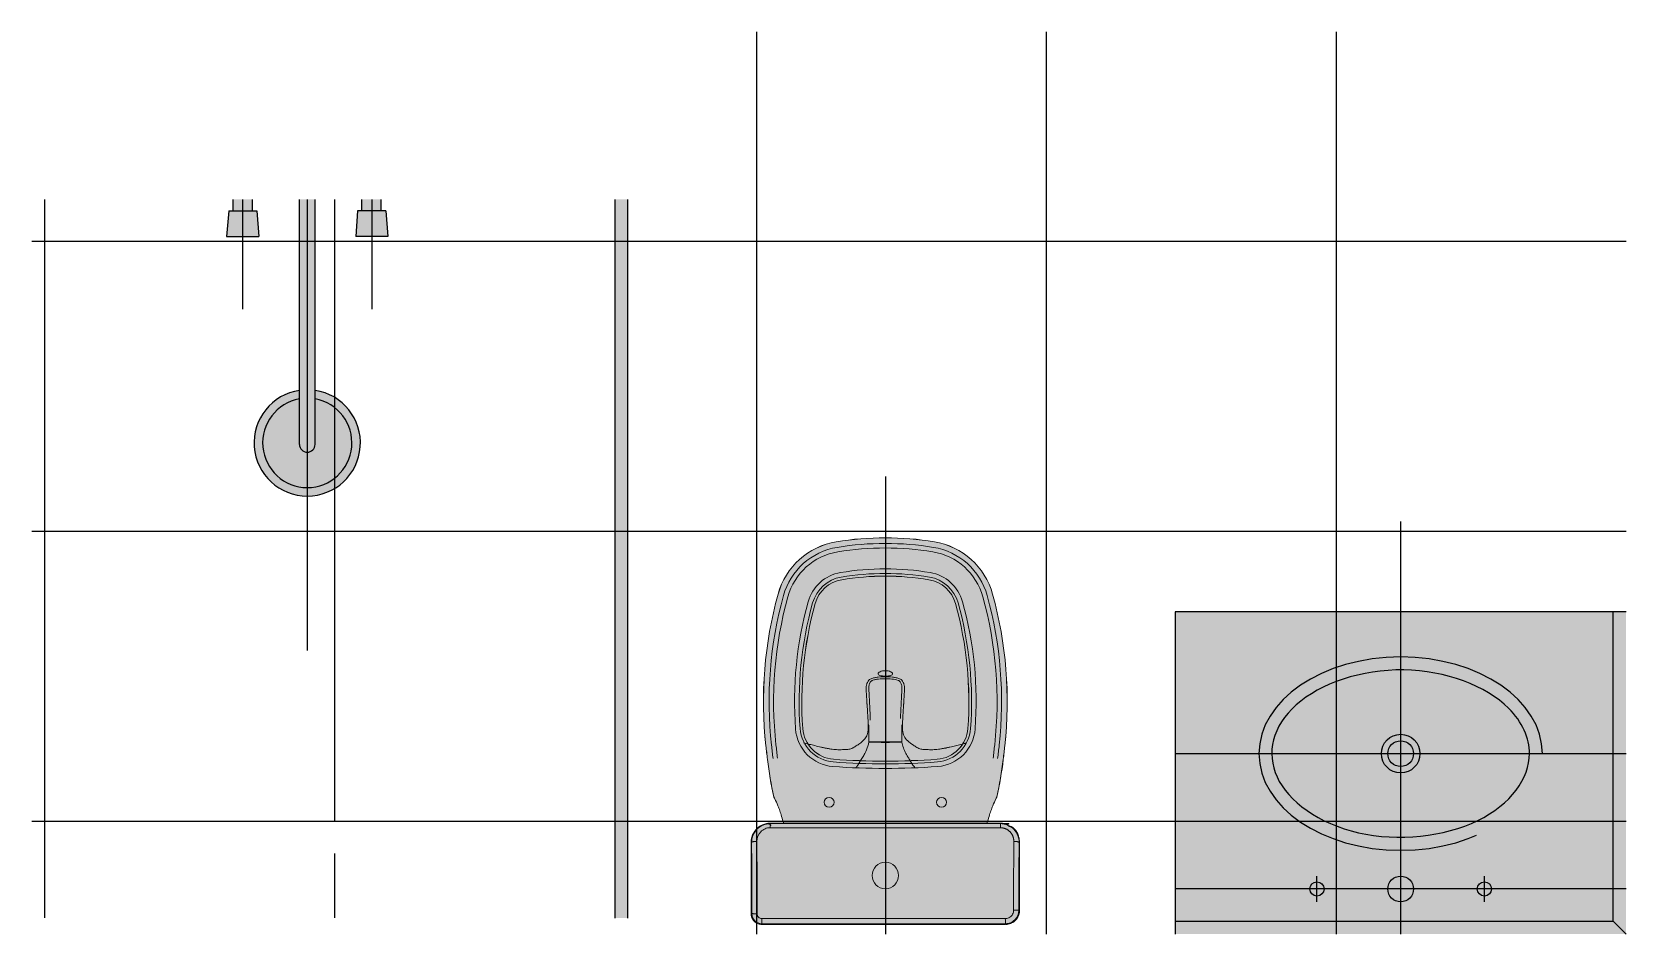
# Model space of a CAD drawing. Header units: millimetres. Extents: x -16.5 to 79.8, y -29.3 to 65.7.
# Drawn here: x -13.4 to -10.925, y 4.275 to 5.675 of the extents above; entities that cross this region are included whole.
import ezdxf

# ---------------------------------------------------------------- set-up
doc = ezdxf.new("R2010")
doc.units = ezdxf.units.MM
doc.header["$LTSCALE"] = 20
doc.linetypes.add('HIDDEN', pattern=[0.375, 0.25, -0.125])
doc.layers.add('ARQ-STA - MOBILIÁRIO_GERAL', color=251, linetype='Continuous')
doc.layers.add('ARQ-STA - PISOS_APARTAMENTOS - BANHEIROS', color=8, linetype='Continuous')

# ---------------------------------------------------------------- blocks, each defined once
blk = doc.blocks.new('MS - L1A - PRE - TOB - TIPO_1_AO_16 - MOBILIÁRIO - LAYOUT_GERAL')
at = {"layer": 'ARQ-STA - MOBILIÁRIO_GERAL'}
h = blk.add_hatch(color=255, dxfattribs=at)
h.dxf.hatch_style = 1
h.paths.add_polyline_path([(3307.119372349401, 1276.626214160456), (3307.119372349401, 1276.608758686899), (3307.1261856578, 1276.608758686899), (3307.128990836886, 1276.568759852981), (3307.079130788773, 1276.568784109046), (3307.082559041003, 1276.608758686899), (3307.089372349402, 1276.608758686899), (3307.089372349402, 1276.626214160456)])
h = blk.add_hatch(color=255, dxfattribs=at)
h.dxf.hatch_style = 1
edge = h.paths.add_edge_path()
edge.add_line((3307.192174070401, 1276.626214160456), (3307.1921740704, 1276.330004458145))
edge.add_arc((3307.20434401434, 1276.248379230538), 0.0825274821944834, 98.48006825456885, 441.5199317454312)
edge.add_line((3307.21651395828, 1276.330004458145), (3307.216513958279, 1276.626214160456))
edge.add_line((3307.216513958279, 1276.626214160456), (3307.192174070401, 1276.626214160456))
h = blk.add_hatch(color=255, dxfattribs=at)
h.dxf.hatch_style = 1
h.paths.add_polyline_path([(3307.319315679278, 1276.626214160456), (3307.319315679278, 1276.608758686899), (3307.326128987676, 1276.608758686899), (3307.329557239907, 1276.568784109046), (3307.279697191793, 1276.568759852981), (3307.28250237088, 1276.608758686899), (3307.289315679279, 1276.608758686899), (3307.289315679279, 1276.626214160456)])
h = blk.add_hatch(color=255, dxfattribs=at)
h.dxf.hatch_style = 1
h.paths.add_polyline_path([(3307.701632701223, 1275.51118343263), (3307.681632701223, 1275.51118343263), (3307.681632701223, 1276.62618343263), (3307.701632701223, 1276.62618343263)])
h = blk.add_hatch(color=255, dxfattribs=at)
h.dxf.hatch_style = 1
edge = h.paths.add_edge_path()
edge.add_arc((3308.101814058864, 1275.629481470141), 0.4717372149447774, 89.9994401031737, 99.29309063403201, ccw=False)
edge.add_arc((3308.101823089165, 1275.629481470139), 0.4717372149447807, 80.70690936758001, 90.00053689619972, ccw=False)
edge.add_arc((3308.159804042136, 1275.983817974311), 0.1126882641086317, 375.4710019388212, 440.7069093678847, ccw=False)
edge.add_arc((3307.664985968733, 1275.846862433621), 0.6261098704822728, 353.7100300653772, 375.471001938502, ccw=False)
edge.add_arc((3306.410233105641, 1275.985166108966), 1.88846190302048, 353.0728252439858, 353.7100301665415, ccw=False)
edge.add_arc((3307.672304344373, 1275.831831321509), 0.6171101150880661, 347.5958409557097, 353.07282514307536, ccw=False)
edge.add_spline(control_points=[(3308.275009065712, 1275.699272228956), (3308.275015456892, 1275.699214407936), (3308.274914411383, 1275.698869041044), (3308.274756013947, 1275.698544277905)], knot_values=[0, 0, 0, 0, 1, 1, 1, 1], degree=3, periodic=0)
edge.add_spline(control_points=[(3308.274756013947, 1275.698544277905), (3308.274315856488, 1275.697572193607), (3308.273876476846, 1275.696679815072), (3308.273438904529, 1275.695867104791)], knot_values=[0, 0, 0, 0, 1, 1, 1, 1], degree=3, periodic=0)
edge.add_spline(control_points=[(3308.273438904529, 1275.695867104791), (3308.27184984244, 1275.692915713564), (3308.270232017496, 1275.689343093679), (3308.268553491068, 1275.68516758921)], knot_values=[0, 0, 0, 0, 1, 1, 1, 1], degree=3, periodic=0)
edge.add_spline(control_points=[(3308.268553491068, 1275.68516758921), (3308.267585731098, 1275.682760188281), (3308.266633023043, 1275.680194655335), (3308.264744711769, 1275.674761165703), (3308.263803856539, 1275.671873463312), (3308.262901298592, 1275.668923899327)], knot_values=[0, 0, 0, 0, 0.5, 0.5, 1, 1, 1, 1], degree=3, periodic=0)
edge.add_spline(control_points=[(3308.262891843457, 1275.668892995336), (3308.261800266754, 1275.665324927176), (3308.260708690051, 1275.661756859017), (3308.259617113348, 1275.658188790858)], knot_values=[1.001746161005237, 1.001746161005237, 1.001746161005237, 1.001746161005237, 1.606548568096997, 1.606548568096997, 1.606548568096997, 1.606548568096997], degree=3, periodic=0)
edge.add_line((3308.259617113348, 1275.658188790858), (3307.944019595315, 1275.658188790858))
edge.add_spline(control_points=[(3307.944019595315, 1275.658188790857), (3307.942930210716, 1275.66175017131), (3307.941840826116, 1275.665311551762), (3307.940751441517, 1275.668872932215)], knot_values=[-0.6063706789660464, -0.6063706789660464, -0.6063706789660464, -0.6063706789660464, -0.002879088823681, -0.002879088823681, -0.002879088823681, -0.002879088823681], degree=3, periodic=0)
edge.add_spline(control_points=[(3307.940735849427, 1275.668923899327), (3307.939833168858, 1275.67187386404), (3307.938910961521, 1275.674705466617), (3307.937023089831, 1275.680142432012), (3307.93605146705, 1275.682760063577), (3307.93508365695, 1275.68516758921)], knot_values=[0, 0, 0, 0, 0.5, 0.5, 1, 1, 1, 1], degree=3, periodic=0)
edge.add_spline(control_points=[(3307.93508365695, 1275.68516758921), (3307.933405130523, 1275.689343093679), (3307.931787305578, 1275.692915713564), (3307.930198243489, 1275.695867104791)], knot_values=[0, 0, 0, 0, 1, 1, 1, 1], degree=3, periodic=0)
edge.add_spline(control_points=[(3307.930198243489, 1275.695867104791), (3307.929760671172, 1275.696679815072), (3307.929321291532, 1275.697572193607), (3307.928881134071, 1275.698544277905)], knot_values=[0, 0, 0, 0, 1, 1, 1, 1], degree=3, periodic=0)
edge.add_spline(control_points=[(3307.928881134071, 1275.698544277905), (3307.928766448023, 1275.698779419345), (3307.928681747382, 1275.69902371209), (3307.928625581803, 1275.69928603117)], knot_values=[0, 0, 0, 0, 1, 1, 1, 1], degree=3, periodic=0)
edge.add_arc((3308.531106224112, 1275.831798279295), 0.6168812043350858, 186.9274214977744, 192.404380343789, ccw=False)
edge.add_arc((3309.793404042007, 1275.985166112328), 1.888461903020638, 186.2899699360847, 186.9274214999592, ccw=False)
edge.add_arc((3308.538651179285, 1275.846862433619), 0.626109870482274, 164.5289980612944, 186.2899699344303, ccw=False)
edge.add_arc((3308.043833105883, 1275.983817974312), 0.1126882641086316, 99.29309063408851, 164.5289980613802, ccw=False)
h = blk.add_hatch(color=255, dxfattribs=at)
h.dxf.hatch_style = 1
h.paths.add_polyline_path([(3308.551849314954, 1275.986218685064), (3309.251856772125, 1275.986218685064), (3309.251856772125, 1275.486218685064), (3308.551849314954, 1275.486218685064)])
h = blk.add_hatch(color=255, dxfattribs=at)
h.dxf.hatch_style = 1
h.paths.add_polyline_path([(3307.893435776392, 1275.628480040732), (3307.893435776393, 1275.517962559054, 0.414213562370685), (3307.910178399301, 1275.501219936146), (3308.288195394072, 1275.501219936146, 0.4142135623729194), (3308.310201371625, 1275.523225913699), (3308.310201371625, 1275.628480040732, 0.4142135623705643), (3308.280493872582, 1275.658187539775), (3307.92314337944, 1275.658187539774, 0.4142145877919626)])
for p, q in [((3307.089372349402, 1276.608758686899), (3307.089372349402, 1276.626214160456)), ((3307.119372349401, 1276.608758686899), (3307.119372349401, 1276.626214160456)), ((3307.192174070401, 1276.24617879787), (3307.192174070401, 1276.626214160456)), ((3307.216513958279, 1276.246178797872), (3307.216513958279, 1276.626214160456)), ((3307.289315679279, 1276.608758686899), (3307.289315679279, 1276.626214160456)), ((3307.319315679278, 1276.608758686899), (3307.319315679278, 1276.626214160456)), ((3307.082559041003, 1276.608758686899), (3307.079130788773, 1276.568784109046)), ((3307.082559041003, 1276.608758686899), (3307.1261856578, 1276.608758686899)), ((3307.1261856578, 1276.608758686899), (3307.128990836886, 1276.568759852981)), ((3307.28250237088, 1276.608758686899), (3307.279697191793, 1276.568759852981)), ((3307.326128987676, 1276.608758686899), (3307.28250237088, 1276.608758686899)), ((3307.326128987676, 1276.608758686899), (3307.329557239907, 1276.568784109046)), ((3307.079130788773, 1276.568784109046), (3307.128990836886, 1276.568759852981)), ((3307.329557239907, 1276.568784109046), (3307.279697191793, 1276.568759852981))]:
    blk.add_line(p, q, dxfattribs=at)
at = {"layer": 'ARQ-STA - MOBILIÁRIO_GERAL', "linetype": 'HIDDEN', "ltscale": 0.2}
blk.add_line((3307.20434401434, 1276.626214160456), (3307.20434401434, 1275.926214160456), dxfattribs=at)
at = {"layer": 'ARQ-STA - MOBILIÁRIO_GERAL', "linetype": 'Continuous', "lineweight": 18}
blk.add_line((3307.89343452531, 1275.517962559055), (3307.89343452531, 1275.628480040732), dxfattribs=at)
at = {"layer": 'ARQ-STA - MOBILIÁRIO_GERAL', "linetype": 'Continuous', "lineweight": 13}
blk.add_line((3308.288195394072, 1275.510339426413), (3307.910178399301, 1275.510339426413), dxfattribs=at)
at = {"layer": 'ARQ-STA - MOBILIÁRIO_GERAL', "linetype": 'HIDDEN', "ltscale": 0.2}
for points in [[(3307.104060812829, 1276.626214160456), (3307.104060812829, 1276.456214160456)], [(3307.304627215851, 1276.626214160456), (3307.304627215851, 1276.456214160456)], [(3308.101901978665, 1276.196218685064), (3308.101901978665, 1275.486218685064)], [(3308.901852195996, 1275.486218685065), (3308.901853280849, 1276.126215918644)], [(3308.551849314954, 1275.766215938253), (3309.251856772125, 1275.766215938253)], [(3309.251856772125, 1275.556215938254), (3308.551849314954, 1275.556215938254)]]:
    blk.add_lwpolyline(points, dxfattribs=at)
at = {"layer": 'ARQ-STA - MOBILIÁRIO_GERAL'}
for points in [[(3307.681632701223, 1276.62618343263), (3307.681632701223, 1275.51118343263)], [(3307.701632701223, 1276.62618343263), (3307.701632701223, 1275.51118343263)], [(3309.251856772125, 1275.986218685064), (3308.551849314954, 1275.986218685064), (3308.551849314954, 1275.486218685064)], [(3308.551849314954, 1275.506218685064), (3309.231856772125, 1275.506218685064), (3309.231856772125, 1275.986215938254)], [(3309.231856772125, 1275.506218685064), (3309.251856772125, 1275.486218685064)]]:
    blk.add_lwpolyline(points, dxfattribs=at)
at = {"layer": 'ARQ-STA - MOBILIÁRIO_GERAL', "linetype": 'Continuous', "lineweight": 18}
for points in [[(3308.275008555036, 1275.699272341266, 0.02390797549779), (3308.284908729683, 1275.757395031694, 0.0027814143338565), (3308.287326751229, 1275.778265638068, 0.0952365286156103), (3308.268409112606, 1276.013877640577, 0.2925905448965451), (3308.178001485485, 1276.095027227179, 0.0405733418910875), (3308.101818668688, 1276.101218685064, 0.0405734424190451), (3308.025635662538, 1276.095027227179, 0.2925905448965451), (3307.935228035413, 1276.013877640577, 0.0952365267000971), (3307.91631039627, 1275.778265642794)], [(3307.916310396269, 1275.778265642801, 0.0027814143338564), (3307.918728418331, 1275.757395031728, 0.0239022915983787), (3307.928625581803, 1275.699286031166)], [(3307.923143275437, 1275.658188790857, 0.4142135623730951), (3307.89343452531, 1275.628480040732), (3307.893435776393, 1275.628480040732)], [(3307.910178399301, 1275.501218685064), (3308.288195394072, 1275.501218685064, 0.4142135623730951), (3308.310202622708, 1275.523225913699), (3308.310202622708, 1275.628480040732)]]:
    blk.add_lwpolyline(points, format="xyb", dxfattribs=at)
at = {"layer": 'ARQ-STA - MOBILIÁRIO_GERAL', "linetype": 'Continuous', "lineweight": 13}
for points in [[(3308.177986990887, 1276.094938646987, 0.0405733408206721), (3308.101818671566, 1276.10112892681, 0.0405734444004525), (3308.025650157129, 1276.094938646987, 0.2925905448965451), (3307.935314541327, 1276.013853697506, 0.0952365267000971), (3307.91639961419, 1275.778275476743, 0.0027814143338564), (3307.918817521324, 1275.757405857646, 0.0242183563770474), (3307.92888113407, 1275.698544277916)], [(3308.269202126565, 1275.759303367152, 0.0027814143338565), (3308.271599889706, 1275.779999117917, 0.09523652670009698), (3308.253160308741, 1276.009657082981, 0.2925905448965451), (3308.175446455197, 1276.079412780472, 0.0405735062568037), (3308.101818517694, 1276.085396576298, 0.0405734444004525), (3308.028190692826, 1276.079412780472, 0.2925905448965451), (3307.950476839278, 1276.009657082981, 0.0952365267000971), (3307.932037258313, 1275.779999117917, 0.0027814143338564), (3307.934435021453, 1275.759303367152)], [(3308.27475601395, 1275.698544277916, 0.0242183563770474), (3308.28481962669, 1275.757405857612, 0.0027814143338565), (3308.287237533829, 1275.778275476735, 0.09523652670009698), (3308.268322606692, 1276.013853697506, 0.2925905448965451), (3308.17798699089, 1276.094938646987)]]:
    blk.add_lwpolyline(points, format="xyb", dxfattribs=at)
at = {"layer": 'ARQ-STA - MOBILIÁRIO_GERAL', "linetype": 'Continuous', "lineweight": 13, "extrusion": (0, 0, -1)}
for points in [[(-3307.92745533992, 1275.758455343405, 0.0027814143226319), (-3307.925048574154, 1275.779228798314, 0.09523652670009698), (-3307.943700594041, 1276.011532609321, 0.2925905448965451), (-3308.027055291517, 1276.086351509639, 0.0405734444004525), (-3308.101818586467, 1276.092427586082, 0.0405734309405469), (-3308.176581856499, 1276.086351509639, 0.2925905448965451), (-3308.259936553979, 1276.011532609321)], [(-3308.259936553978, 1276.011532609322, 0.0952365267000971), (-3308.278588573865, 1275.779228798321, 0.0027814143226319), (-3308.276181808098, 1275.758455343405)]]:
    blk.add_lwpolyline(points, format="xyb", dxfattribs=at)
for points in [[(-3307.98198979227, 1276.002024175108, 0.2915781545572642), (-3308.032310179549, 1276.047263731109, 0.0412395772496219), (-3308.101818644066, 1276.053005739575, 0.0412394943903994), (-3308.171326968473, 1276.047263731109, 0.2915781545572642), (-3308.22164735575, 1276.002024175102, 0.0862795672423604), (-3308.241259971993, 1275.804482785753, 0.371727048332217), (-3308.183134362028, 1275.746307365514, 0.0370319895607314), (-3308.020502785984, 1275.746307365515, 0.371727048332217), (-3307.962377176027, 1275.804482785753, 0.0862795672423604)], [(-3308.034160099338, 1276.036144011181, 0.0412395772496219), (-3308.10181852204, 1276.041733189972, 0.0412396403847968), (-3308.169477048685, 1276.03614401118, 0.2915781545572642), (-3308.210786490736, 1275.999005568529, 0.0862795672423604), (-3308.230017587641, 1275.805306902621, 0.371727048332217), (-3308.182300615531, 1275.757549039824, 0.0370319895607314), (-3308.021336532478, 1275.757549039823, 0.371727048332217), (-3307.973619560378, 1275.805306902616, 0.0862795672423604), (-3307.992850657281, 1275.999005568523, 0.2915781545572642)]]:
    blk.add_lwpolyline(points, format="xyb", close=True, dxfattribs=at)
at = {"layer": 'ARQ-STA - MOBILIÁRIO_GERAL', "linetype": 'Continuous', "lineweight": 13}
blk.add_lwpolyline([(3308.101818566693, 1276.045857029941, 0.0412395772496219), (3308.033483342661, 1276.040211941426, 0.2915781545572642), (3307.988877424003, 1276.000109866217, 0.0862795672423604), (3307.969506755771, 1275.805005415719, 0.371727048332217), (3308.021031522772, 1275.753436494972, 0.0370319895607314), (3308.18260562524, 1275.753436494972, 0.371727048332217), (3308.234130392247, 1275.805005415714, 0.0862795672423604), (3308.214759724017, 1276.00010986621, 0.2915781545572642), (3308.170153805358, 1276.040211941426, 0.0412395860639482)], format="xyb", close=True, dxfattribs=at)
at = {"layer": 'ARQ-STA - MOBILIÁRIO_GERAL', "linetype": 'Continuous', "lineweight": 18, "extrusion": (0, 0, -1)}
blk.add_lwpolyline([(-3308.182298535216, 1275.757577089279, 0.0370319895607314), (-3308.021338612797, 1275.757577089279, 0.371727048332217), (-3307.973647616474, 1275.805308892473, 0.0862795967673794), (-3307.992877756569, 1275.998998036709, 0.2915781545572642), (-3308.034164715131, 1276.036116266017, 0.0412395776140385), (-3308.101818522351, 1276.041705063478, 0.0412396403847968), (-3308.169472432889, 1276.036116266017, 0.2915781545572642), (-3308.21075939145, 1275.998998036709, 0.0862795672423604), (-3308.229989536414, 1275.805308958901, 0.371727048332217)], format="xyb", close=True, dxfattribs=at)
at = {"layer": 'ARQ-STA - MOBILIÁRIO_GERAL', "linetype": 'HIDDEN', "ltscale": 0.1}
for points in [[(3308.771852195994, 1275.536215918644), (3308.771852195994, 1275.576215918645)], [(3309.031852195994, 1275.536215918644), (3309.031852195994, 1275.576215918645)]]:
    blk.add_lwpolyline(points, dxfattribs=at)
at = {"layer": 'ARQ-STA - MOBILIÁRIO_GERAL', "ltscale": 5}
for centre, radius in [((3308.901853407981, 1275.766215918644), 0.03), ((3308.901853407981, 1275.766215918644), 0.02), ((3308.771852195994, 1275.556215918644), 0.0109999999999673), ((3308.901852195993, 1275.556215918644), 0.02), ((3309.031852195994, 1275.556215918644), 0.0109999999999673)]:
    blk.add_circle(centre, radius, dxfattribs=at)
at = {"layer": 'ARQ-STA - MOBILIÁRIO_GERAL', "linetype": 'Continuous', "lineweight": 18, "ltscale": 5, "extrusion": (0, 0, -1)}
for centre, radius in [((-3308.014534663788, 1275.690738256666), 0.007701521490222), ((-3308.189102484231, 1275.690738256666), 0.007701521490222), ((-3308.101818574009, 1275.577136564131), 0.020537390640592)]:
    blk.add_circle(centre, radius, dxfattribs=at)
at = {"layer": 'ARQ-STA - MOBILIÁRIO_GERAL'}
for centre, radius, start, end in [((3307.20434401434, 1276.248379230538), 0.0825274821946465, 98.48006825455917, 81.51993174544084), ((3307.20434401434, 1276.248379230538), 0.0692747339751773, 100.1180295756705, 79.88197042432951), ((3307.20434401434, 1276.246178797872), 0.0121699439382994, 180, 0)]:
    blk.add_arc(centre, radius, start, end, dxfattribs=at)
at = {"layer": 'ARQ-STA - MOBILIÁRIO_GERAL', "linetype": 'HIDDEN', "ltscale": 0.2, "extrusion": (0, 0, -1)}
blk.add_ellipse((3308.901853407981, 1275.766215918644), major_axis=(0.2199999999997999, 0), ratio=0.6818181818181818, dxfattribs=at)
at = {"layer": 'ARQ-STA - MOBILIÁRIO_GERAL', "linetype": 'Continuous', "lineweight": 18}
for points, knots in [([(3308.073103983896, 1275.846170051627), (3308.072812916635, 1275.851699878941), (3308.072497330022, 1275.85722006245), (3308.072199980006, 1275.864595245371), (3308.072124490793, 1275.866458166684), (3308.072161301057, 1275.869767434672), (3308.07226275803, 1275.871198667041), (3308.072552362034, 1275.872602655395), (3308.072638758235, 1275.873021500585), (3308.072741899013, 1275.873437920671), (3308.073398126274, 1275.87565099963), (3308.074310707412, 1275.877339951507), (3308.075855310403, 1275.87968400706), (3308.076406111363, 1275.880482711443), (3308.07784569077, 1275.881703688457), (3308.078713614634, 1275.882111953979), (3308.081340043568, 1275.883182051949), (3308.083179728205, 1275.88365246699), (3308.086862262489, 1275.884448551863), (3308.088717540318, 1275.884711691963), (3308.094302898747, 1275.885323050642), (3308.098053129743, 1275.885507267928), (3308.101818576442, 1275.885507266867), (3308.105584022939, 1275.885507267768), (3308.109334253702, 1275.885323050329), (3308.114919611802, 1275.884711691428), (3308.116774889513, 1275.884448551168), (3308.120457423566, 1275.883652466014), (3308.122297108074, 1275.883182050933), (3308.124923536666, 1275.882111952413), (3308.125791460429, 1275.881703686872), (3308.127231038826, 1275.880482708491), (3308.127781839578, 1275.879684004301), (3308.129326442171, 1275.877339948692), (3308.130239023, 1275.875650996679), (3308.130892981658, 1275.873445566851), (3308.130994567946, 1275.873036902844), (3308.131079974746, 1275.872625894248), (3308.131373268072, 1275.871214458601), (3308.131475758707, 1275.869775376825), (3308.13151265714, 1275.866458164052), (3308.131437167928, 1275.864595242861), (3308.131139817885, 1275.857220060843), (3308.130824231334, 1275.851699878136), (3308.130533164121, 1275.846170051627)], [0, 0, 0, 0, 0.6254878711390255, 0.6254878711390255, 0.8370499729583913, 0.8370499729583913, 1, 1, 1, 1.036883628944676, 1.036883628944676, 1.197403024120566, 1.197403024120566, 1.277662721708509, 1.277662721708509, 1.357922419296451, 1.357922419296451, 1.518441814472338, 1.518441814472338, 1.678961209648225, 1.678961209648225, 2, 2, 2, 2.321257979923887, 2.321257979923887, 2.481886969885831, 2.481886969885831, 2.642515959847775, 2.642515959847775, 2.722830454828747, 2.722830454828747, 2.803144949809719, 2.803144949809719, 2.963773939771662, 2.963773939771662, 3, 3, 3, 3.163701980595578, 3.163701980595578, 3.37507404271174, 3.37507404271174, 4, 4, 4, 4]), ([(3308.101819795696, 1275.886493593544), (3308.098571523198, 1275.886493508025), (3308.095465833956, 1275.886835818433), (3308.091429604822, 1275.888158958304), (3308.090466443323, 1275.889135958247), (3308.090584820096, 1275.891277089367), (3308.091605139738, 1275.892419052669), (3308.094571818463, 1275.893834794931), (3308.095795523297, 1275.894244814345), (3308.098618258689, 1275.894823820514), (3308.100217136518, 1275.894986142634), (3308.101818567279, 1275.89498614276), (3308.10342363529, 1275.894986142633), (3308.105023855063, 1275.894823441927), (3308.107853792928, 1275.894241674492), (3308.109081659603, 1275.893828184912), (3308.112030170131, 1275.892417545392), (3308.113063052865, 1275.891250804505), (3308.113161525787, 1275.8891318583), (3308.112192229568, 1275.888152241898), (3308.109175790208, 1275.887165954984), (3308.107902172827, 1275.886912099156), (3308.105038211462, 1275.886578241373), (3308.103424331785, 1275.886493594046), (3308.101818577238, 1275.886493593528)], [0, 0, 0, 0, 0.25, 0.25, 0.5000000000000001, 0.5000000000000001, 0.7500000000000002, 0.7500000000000002, 0.8750000000000001, 0.8750000000000001, 1, 1, 1, 1.125000000000001, 1.125000000000001, 1.250000000000002, 1.250000000000002, 1.500000000000001, 1.500000000000001, 1.75, 1.75, 1.875, 1.875, 2, 2, 2, 2]), ([(3308.07311261493, 1275.84615220651), (3308.073129607604, 1275.845872348563), (3308.073184125966, 1275.845140325567), (3308.073298940151, 1275.8438354546), (3308.073427952183, 1275.842405572247), (3308.073542138858, 1275.841050934646), (3308.073652994952, 1275.839598695976), (3308.073802074888, 1275.837511099257), (3308.073991077761, 1275.834756842905), (3308.074242649456, 1275.830882500642), (3308.074512292747, 1275.8263390718), (3308.074789599829, 1275.821214862588), (3308.075043646802, 1275.815580583242), (3308.075213693713, 1275.810928004925), (3308.075270958937, 1275.808141235691), (3308.075281574501, 1275.807556094902)], [0, 0, 0, 0, 0.1221662744662276, 0.2282535527564521, 0.2920136354007341, 0.3433864834507676, 0.383563455611025, 0.4158416137936206, 0.4692167334915876, 0.543866097551242, 0.641871422804574, 0.7324873075929657, 0.8401400842483111, 0.9664472388171376, 1, 1, 1, 1]), ([(3308.128355573208, 1275.80755609549), (3308.128366188453, 1275.808141217402), (3308.128423452765, 1275.810927946426), (3308.128593496852, 1275.815580466397), (3308.128847539619, 1275.821214690666), (3308.129124842608, 1275.826338846766), (3308.129394481446, 1275.830882224625), (3308.129646048317, 1275.834756515348), (3308.12983504797, 1275.837510741604), (3308.129984125838, 1275.839598322732), (3308.130094981616, 1275.841050568334), (3308.13020917029, 1275.842405235304), (3308.130338187503, 1275.843835171271), (3308.130453009702, 1275.845140126321), (3308.130507532995, 1275.845872213123), (3308.130524528016, 1275.846152105347)], [0, 0, 0, 0, 0.0335517578892544, 0.1598579815309899, 0.2675099337042585, 0.3581250669143763, 0.4561294398730638, 0.5307778972070968, 0.584152108252275, 0.6164300165000371, 0.6566072217776601, 0.7079806686573882, 0.7717415957606204, 0.8778303079125134, 1, 1, 1, 1]), ([(3308.076254035273, 1275.784901349985), (3308.078716141965, 1275.784781005756), (3308.085869156429, 1275.784485538129), (3308.098453694729, 1275.784321803068), (3308.113037189926, 1275.784385995759), (3308.122920453449, 1275.784677801205), (3308.127380977111, 1275.784854330216)], [0, 0, 0, 0, 0.1445843187185402, 0.4199701349246597, 0.7381800737243996, 1, 1, 1, 1]), ([(3307.944019595315, 1275.658188790857), (3307.942930210716, 1275.661750171309), (3307.941840826116, 1275.665311551762), (3307.940751441517, 1275.668872932215), (3307.94074624437, 1275.668889922561), (3307.940741047222, 1275.668906912905), (3307.940735849427, 1275.668923899327), (3307.939833168858, 1275.67187386404), (3307.938910961521, 1275.674705466617), (3307.937023089831, 1275.680142432012), (3307.93605146705, 1275.682760063578), (3307.93508365695, 1275.685167589209), (3307.933405130523, 1275.689343093679), (3307.931787305578, 1275.692915713563), (3307.930198243489, 1275.695867104791), (3307.929760671172, 1275.696679815072), (3307.929321291532, 1275.697572193608), (3307.928881134071, 1275.698544277905), (3307.928766448023, 1275.698779419344), (3307.928681747382, 1275.69902371209), (3307.928626408453, 1275.699275614545)], [0, 0, 0, 0, 0.6034915901423654, 0.6034915901423654, 0.6034915901423654, 0.6063706789660464, 0.6063706789660464, 0.6063706789660464, 1.106370678966046, 1.106370678966046, 1.606370678966046, 1.606370678966046, 1.606370678966046, 2.606370678966046, 2.606370678966046, 2.606370678966046, 3.606370678966047, 3.606370678966047, 3.606370678966047, 4.606370678966046, 4.606370678966046, 4.606370678966046, 4.606370678966046]), ([(3308.275060918532, 1275.699572176208), (3308.275015456893, 1275.699214407937), (3308.274914411384, 1275.698869041044), (3308.274756013947, 1275.698544277905), (3308.274315856488, 1275.697572193608), (3308.273876476846, 1275.696679815072), (3308.273438904529, 1275.695867104791), (3308.271849842441, 1275.692915713563), (3308.270232017496, 1275.689343093679), (3308.268553491068, 1275.685167589209), (3308.267585731098, 1275.68276018828), (3308.266633023043, 1275.680194655336), (3308.26474471177, 1275.674761165703), (3308.26380385654, 1275.671873463312), (3308.262901298593, 1275.668923899327), (3308.26289814657, 1275.668913598499), (3308.262894995014, 1275.668903296918), (3308.262891843457, 1275.668892995336), (3308.261800266754, 1275.665324927176), (3308.260708690052, 1275.661756859017), (3308.259617113348, 1275.658188790857)], [0, 0, 0, 0, 1, 1, 1, 2, 2, 2, 3, 3, 3, 3.5, 3.5, 4, 4, 4, 4.001746161005238, 4.001746161005238, 4.001746161005238, 4.606548568096997, 4.606548568096997, 4.606548568096997, 4.606548568096997])]:
    blk.add_open_spline(points, degree=3, knots=knots, dxfattribs=at)
at = {"layer": 'ARQ-STA - MOBILIÁRIO_GERAL', "linetype": 'Continuous', "lineweight": 13}
for points, knots in [([(3308.125361460699, 1275.820886738536), (3308.125568606941, 1275.827747265086), (3308.125844072457, 1275.834591554512), (3308.126481394638, 1275.848249845821), (3308.126883138095, 1275.855065731603), (3308.127266806945, 1275.863554834125), (3308.127335533669, 1275.865251364471), (3308.127411956605, 1275.868643666731), (3308.127447550177, 1275.870349247491), (3308.126902534553, 1275.873667352775), (3308.126249811738, 1275.875275239067), (3308.124964251823, 1275.877456428428), (3308.124539881139, 1275.878196428221), (3308.123668262305, 1275.87914395885), (3308.12326666625, 1275.879306591869), (3308.122497674148, 1275.879658311787), (3308.122104230846, 1275.87980854277), (3308.118525471638, 1275.881052432166), (3308.115174180704, 1275.881566258131), (3308.108522049665, 1275.882224864801), (3308.105177775792, 1275.882373154916), (3308.101818574009, 1275.882373154008), (3308.09834208991, 1275.882373154948), (3308.094881591809, 1275.882214356026), (3308.089720289307, 1275.881683429654), (3308.088003862457, 1275.881466620408), (3308.084597671421, 1275.880767767654), (3308.082889601192, 1275.88034645101), (3308.08086382412, 1275.879540075611), (3308.080460207091, 1275.879360085935), (3308.079713008852, 1275.878913254735), (3308.079434493914, 1275.878553380836), (3308.07867174748, 1275.877478567197), (3308.078221492503, 1275.876729964406), (3308.076991725161, 1275.874416947921), (3308.076483279841, 1275.872695227892), (3308.076178744017, 1275.869224857484), (3308.076242859101, 1275.867459449463), (3308.076351893906, 1275.863948288139), (3308.076428990629, 1275.862191892155), (3308.076852132344, 1275.853402792393), (3308.077255001127, 1275.846345279375), (3308.077890389424, 1275.832203328972), (3308.078167281892, 1275.825116362824), (3308.078357614322, 1275.818011431496)], [0, 0, 0, 0, 0.2500000000000061, 0.2500000000000061, 0.5000000000000123, 0.5000000000000123, 0.5625000000000128, 0.5625000000000128, 0.6250000000000133, 0.6250000000000133, 0.6875000000000138, 0.6875000000000138, 0.7187500000000141, 0.7187500000000141, 0.7343750000000135, 0.7343750000000135, 0.750000000000013, 0.750000000000013, 0.8750000000000063, 0.8750000000000063, 1, 1, 1, 1.125000000000003, 1.125000000000003, 1.187500000000005, 1.187500000000005, 1.250000000000007, 1.250000000000007, 1.265625000000008, 1.265625000000008, 1.28125000000001, 1.28125000000001, 1.31250000000001, 1.31250000000001, 1.375000000000009, 1.375000000000009, 1.437500000000008, 1.437500000000008, 1.500000000000007, 1.500000000000007, 1.750000000000003, 1.750000000000003, 2, 2, 2, 2]), ([(3308.075297071383, 1275.807276328235), (3308.075310588924, 1275.806509906911), (3308.075272412741, 1275.804109999122), (3308.074937125047, 1275.800980091992), (3308.074318077612, 1275.797843688792), (3308.073587968392, 1275.795240768851), (3308.071741332905, 1275.791118056061), (3308.068056007238, 1275.786703301773), (3308.063236462787, 1275.782773951605), (3308.059615565507, 1275.780205194127), (3308.056954830237, 1275.778428313883), (3308.054513237236, 1275.776881731794), (3308.052514931956, 1275.775599940011), (3308.05072362201, 1275.774645289064), (3308.048964836146, 1275.773972508661), (3308.046544258312, 1275.77329424961), (3308.044051216894, 1275.77289748152), (3308.041792092178, 1275.772779487481), (3308.03960614095, 1275.772732064956), (3308.036852613928, 1275.772578582767), (3308.033482331407, 1275.772284619599), (3308.029902634019, 1275.772339440332), (3308.024450792487, 1275.772482840114), (3308.018448056236, 1275.77295163328), (3308.013284663947, 1275.774032982142), (3308.010856375476, 1275.774548136565), (3308.0097553451, 1275.774676658433), (3308.008684768465, 1275.77477223115), (3308.007543026845, 1275.775008518138), (3308.005915821617, 1275.775433533393), (3308.003943409871, 1275.775848743425), (3308.000847868136, 1275.776592585126), (3307.995501442837, 1275.77789651211), (3307.988343767714, 1275.77967945515), (3307.981710383411, 1275.78130253651), (3307.977413692684, 1275.782384234129), (3307.97563304807, 1275.783002159553), (3307.975006239245, 1275.783231044213)], [0, 0, 0, 0, 0.0308748563753068, 0.0950145360662665, 0.1189736188212156, 0.1432480369879435, 0.1922994016186771, 0.2894025101623773, 0.3531915680911605, 0.3879810529048384, 0.4158909717169048, 0.4389835707881283, 0.4621127390679551, 0.4741173725767004, 0.488267315054465, 0.5078277946310729, 0.5340036188580604, 0.5462660642014412, 0.558162277067583, 0.5816563879928561, 0.6048229871551217, 0.6277682344537542, 0.6527758717492351, 0.7102196462095614, 0.7411451644012366, 0.7501493062243251, 0.7558338667642253, 0.7617366028550894, 0.7702687797716613, 0.7775586220127836, 0.7931442179565006, 0.8084353959857299, 0.8384028748744141, 0.900157623409292, 0.9574676427197221, 0.9849178573934558, 1, 1, 1, 1]), ([(3308.12834058894, 1275.807290646602), (3308.128337267817, 1275.807114851718), (3308.128335253002, 1275.80693762244), (3308.128330191709, 1275.805379682855), (3308.128411108168, 1275.80390761252), (3308.128737379279, 1275.800936391875), (3308.128975934135, 1275.799409474533), (3308.129706425776, 1275.796322877985), (3308.130218014507, 1275.794858613745), (3308.132207435882, 1275.790746789709), (3308.134130684035, 1275.788358462401), (3308.139031827295, 1275.783764599853), (3308.142019281678, 1275.78155225156), (3308.147078741973, 1275.77816874165), (3308.148854366949, 1275.777015798996), (3308.151659957827, 1275.775303854951), (3308.152629042665, 1275.774780916978), (3308.154674915162, 1275.773971421584), (3308.155742462162, 1275.773654064869), (3308.15795093002, 1275.773159390123), (3308.159105767315, 1275.772976569075), (3308.161327255476, 1275.772789604705), (3308.162407815735, 1275.772771636258), (3308.165694221457, 1275.772668060646), (3308.167914784759, 1275.772411649621), (3308.172459770191, 1275.772272152912), (3308.174674282875, 1275.772371619269), (3308.180360888049, 1275.772547781537), (3308.183395676841, 1275.77281080651), (3308.188195027494, 1275.773576880111), (3308.18979967438, 1275.773899378592), (3308.191949126613, 1275.7743761224), (3308.192406260392, 1275.774473512088), (3308.19350422373, 1275.774642378058), (3308.194248203789, 1275.774699163094), (3308.19537212392, 1275.774849652726), (3308.195786524485, 1275.774939557983), (3308.19651793225, 1275.775129530254), (3308.196900437496, 1275.775222499076), (3308.19807108052, 1275.775499924515), (3308.198899932771, 1275.775680171171), (3308.200506595029, 1275.776044291112), (3308.201273976751, 1275.77622907914), (3308.203571229679, 1275.776779285969), (3308.205060559905, 1275.777144952245), (3308.212394145475, 1275.778955236229), (3308.218014795999, 1275.78034510994), (3308.223838502105, 1275.781783543064), (3308.224485425141, 1275.781940704796), (3308.225681194686, 1275.782259475969), (3308.226223495534, 1275.782421612743), (3308.227377954145, 1275.782787732959), (3308.227969874893, 1275.782992021406), (3308.228527272284, 1275.783193933938)], [0, 0, 0, 0, 0.0072241197171463, 0.0072241197171463, 0.0629507310376068, 0.0629507310376068, 0.1186773423580672, 0.1186773423580672, 0.1744039536785277, 0.1744039536785277, 0.2858571763194488, 0.2858571763194488, 0.3973103989603697, 0.3973103989603697, 0.4530370102808307, 0.4530370102808307, 0.4809003159410611, 0.4809003159410611, 0.5087636216012916, 0.5087636216012916, 0.5366269272615222, 0.5366269272615222, 0.5644902329217527, 0.5644902329217527, 0.6202168442422139, 0.6202168442422139, 0.6759434555626748, 0.6759434555626748, 0.7316700668831359, 0.7316700668831359, 0.7595333725433664, 0.7595333725433664, 0.7664991989584243, 0.7664991989584243, 0.7734650253734817, 0.7734650253734817, 0.7804308517885394, 0.7804308517885394, 0.7873966782035968, 0.7873966782035968, 0.8013283310337121, 0.8013283310337121, 0.8152599838638279, 0.8152599838638279, 0.8431232895240581, 0.8431232895240581, 0.9545765121649799, 0.9545765121649799, 0.9685081649950952, 0.9685081649950952, 0.9824398178252104, 0.9824398178252104, 1, 1, 1, 1]), ([(3308.056272736898, 1275.745415108406), (3308.056850258296, 1275.745937335113), (3308.058372044249, 1275.747427623403), (3308.060344711459, 1275.750148092727), (3308.062081161864, 1275.753174855528), (3308.063384298034, 1275.755555753684), (3308.064548631767, 1275.757847802906), (3308.066114844613, 1275.76034285605), (3308.068203271894, 1275.76336742151), (3308.071670863508, 1275.769334722088), (3308.074324177645, 1275.776170603778), (3308.075757285091, 1275.78196078884), (3308.076175457827, 1275.783977267409), (3308.076219108128, 1275.784187754336)], [0, 0, 0, 0, 0.0493741484730568, 0.1366286326825917, 0.226040233282053, 0.2840870632533825, 0.3142684360520953, 0.392971572039478, 0.4686379639160901, 0.5426178418155424, 0.8367972070075976, 0.9829643344891612, 1, 1, 1, 1]), ([(3308.1274180719, 1275.784187814157), (3308.110359020705, 1275.783499951211), (3308.093278047681, 1275.783499955822), (3308.076219120193, 1275.78418781238), (3308.076238483135, 1275.78462239548), (3308.076249638862, 1275.78484591664), (3308.076251807094, 1275.784846005212)], [0, 0, 0, 0, 1, 1, 1, 2, 2, 2, 2]), ([(3308.147828435094, 1275.744990773094), (3308.147419532571, 1275.745347495249), (3308.147023767958, 1275.745711399573), (3308.145109240657, 1275.747583444093), (3308.143931653752, 1275.749217089463), (3308.142328217271, 1275.751842866078), (3308.14179271229, 1275.752766196533), (3308.140741509516, 1275.754664538994), (3308.140249472403, 1275.755638255017), (3308.138780503661, 1275.758360848493), (3308.137748426903, 1275.759959516301), (3308.135598555869, 1275.763108595741), (3308.13465794114, 1275.764692484803), (3308.132085720203, 1275.769327043213), (3308.130778916124, 1275.772418501475), (3308.128741814923, 1275.778439405716), (3308.128014870148, 1275.781365396349), (3308.127413623082, 1275.784187157123)], [0, 0, 0, 0, 0.0300813725927179, 0.0300813725927179, 0.1513212010186285, 0.1513212010186285, 0.2119411152315834, 0.2119411152315834, 0.2725610294445384, 0.2725610294445384, 0.3938008578704482, 0.3938008578704482, 0.5150406862963585, 0.5150406862963585, 0.7575203431481791, 0.7575203431481791, 1, 1, 1, 1]), ([(3308.309103544291, 1275.523225913699), (3308.309104900847, 1275.558568784529), (3308.309227000846, 1275.59381899994), (3308.309468116006, 1275.628480040732), (3308.309487181122, 1275.632304336932), (3308.308757291771, 1275.636052477513), (3308.30589134997, 1275.643085860627), (3308.303764281323, 1275.646308559948), (3308.298434225268, 1275.651703088949), (3308.295202453996, 1275.653889532337), (3308.288193460616, 1275.656830045319), (3308.284358335058, 1275.657614928942), (3308.280493872582, 1275.657614928942), (3308.161377006867, 1275.657614928942), (3308.042260141151, 1275.657614928942), (3307.923143275435, 1275.657614928942), (3307.919280593547, 1275.657614928942), (3307.91548533662, 1275.65684401804), (3307.908438052956, 1275.653894419789), (3307.905213872689, 1275.651710634562), (3307.899888609254, 1275.646328012016), (3307.897748132154, 1275.643083063598), (3307.894896151068, 1275.636100936717), (3307.894149975532, 1275.632302604676), (3307.894169032013, 1275.628480040732), (3307.894422156103, 1275.592092679303), (3307.894544075692, 1275.555064353001), (3307.89453291297, 1275.517962559055), (3307.894532322039, 1275.513829820185), (3307.896226043074, 1275.50978835565), (3307.901994476545, 1275.504013930798), (3307.906045610666, 1275.502313050268), (3307.910178399301, 1275.502313050268), (3308.036184064226, 1275.502313050268), (3308.162189729149, 1275.502313050268), (3308.288195394073, 1275.502313050268), (3308.290956735229, 1275.502313050268), (3308.293666362201, 1275.502856555589), (3308.298728273762, 1275.504954011476), (3308.3010467889, 1275.50650622649), (3308.306831961264, 1275.51228931006), (3308.309103415552, 1275.517703271563), (3308.309103544291, 1275.523225913699)], [0, 0, 0, 0, 1, 1, 1, 1.25, 1.25, 1.5, 1.5, 1.75, 1.75, 2, 2, 2, 3, 3, 3, 3.25, 3.25, 3.5, 3.5, 3.75, 3.75, 4, 4, 4, 5, 5, 5, 5.5, 5.5, 6, 6, 6, 7, 7, 7, 7.25, 7.25, 7.5, 7.5, 8, 8, 8, 8]), ([(3308.288195394072, 1275.501218685064), (3308.288195394072, 1275.501219102091), (3308.288195394072, 1275.501219519119), (3308.288195394072, 1275.501219936146), (3308.162189729148, 1275.501219936146), (3308.036184064224, 1275.501219936146), (3307.9101783993, 1275.501219936146), (3307.910178399301, 1275.504259766235), (3307.910178399301, 1275.507299596324), (3307.910178399301, 1275.510339426413), (3307.908198562148, 1275.510339426413), (3307.906263741952, 1275.511175132654), (3307.903532376359, 1275.513972600155), (3307.9027422784, 1275.515912877052), (3307.902742864897, 1275.517891783946), (3307.902754027616, 1275.555556116232), (3307.902632108141, 1275.593145870023), (3307.90237898394, 1275.630084963047), (3307.902341249275, 1275.635591683731), (3307.904491407656, 1275.641017793119), (3307.910174624281, 1275.646935844463), (3307.912486342252, 1275.64855343882), (3307.917574659501, 1275.650747490345), (3307.920332761755, 1275.651327169153), (3307.923143275437, 1275.651327169153), (3308.042260141152, 1275.651327169153), (3308.161377006868, 1275.651327169153), (3308.280493872583, 1275.651327169153), (3308.280493872582, 1275.65361395936), (3308.280493872582, 1275.655900749567), (3308.280493872582, 1275.658187539775), (3308.280493872582, 1275.658187956802), (3308.280493872582, 1275.65818837383), (3308.280493872582, 1275.658188790857)], [0, 0, 0, 0, 1, 1, 1, 2, 2, 2, 3, 3, 3, 3.5, 3.5, 4, 4, 4, 5, 5, 5, 5.5, 5.5, 5.75, 5.75, 6, 6, 6, 7, 7, 7, 8, 8, 8, 9, 9, 9, 9])]:
    blk.add_open_spline(points, degree=3, knots=knots, dxfattribs=at)
at = {"layer": 'ARQ-STA - MOBILIÁRIO_GERAL'}
blk.add_open_spline([(3309.101853407981, 1275.766215918644), (3309.101853407981, 1275.728121715793), (3309.073183558437, 1275.687751240203), (3308.969885662463, 1275.637075595268), (3308.897813320742, 1275.629454113859), (3308.774979827107, 1275.65752351196), (3308.726975965745, 1275.692538562881), (3308.692842891348, 1275.767689245747), (3308.702683382191, 1275.808350746215), (3308.776697464109, 1275.875178490941), (3308.841486086663, 1275.897203453895), (3308.971744806893, 1275.895153449008), (3309.034787923523, 1275.871104353611), (3309.091090335594, 1275.815067901956), (3309.101853407981, 1275.79037437723), (3309.101853407981, 1275.766215918644)], degree=3, knots=[0, 0, 0, 0, 0.9470934410323923, 0.9470934410323923, 1.894186882064785, 1.894186882064785, 2.841280323097176, 2.841280323097176, 3.788373764129569, 3.788373764129569, 4.735467205161962, 4.735467205161962, 5.682560646194355, 5.682560646194355, 6.283185307179585, 6.283185307179585, 6.283185307179585, 6.283185307179585], dxfattribs=at)
at = {"layer": 'ARQ-STA - MOBILIÁRIO_GERAL', "linetype": 'Continuous', "lineweight": 18}
for points, weights, knots in [([(3308.076146835709, 1275.784877646416), (3308.076146835709, 1275.786996342719), (3308.076146835709, 1275.789119203459), (3308.076146835709, 1275.793821494713), (3308.076146835709, 1275.796412872084), (3308.076146835709, 1275.801011337441), (3308.076146835709, 1275.803047763623), (3308.076146835709, 1275.8063278526), (3308.076146835709, 1275.807687837492), (3308.076146835709, 1275.809047469936), (3308.076146835709, 1275.809960071305), (3308.075887193147, 1275.81083828174), (3308.075387477025, 1275.811615911381)], [1, 1, 1, 1, 1, 1, 1, 1, 1, 1, 0.9748769938818656, 0.9748769938818656, 1], [0, 0, 0, 0, 0.2168194420238233, 0.2168194420238233, 0.4778796280158823, 0.4778796280158823, 0.7389398140079412, 0.7389398140079412, 1, 1, 1, 1.550807435927467, 1.550807435927467, 1.550807435927467, 1.550807435927467]), ([(3308.128249670994, 1275.811615911381), (3308.127749954873, 1275.81083828174), (3308.127490312311, 1275.809960071305), (3308.127490312311, 1275.809047469936), (3308.127490312311, 1275.807687111117), (3308.127490312311, 1275.8063264418), (3308.127490312311, 1275.803043916781), (3308.127490312311, 1275.801005712324), (3308.127490312311, 1275.796406790624), (3308.127490312311, 1275.793816492753), (3308.127490312311, 1275.789107556306), (3308.127490312311, 1275.786976780817), (3308.127490312311, 1275.784850236701)], [1, 0.9748769938818652, 0.9748769938818652, 1, 1, 1, 1, 1, 1, 1, 1, 1, 1], [0, 0, 0, 0, 0.5508074359274728, 0.5508074359274728, 0.5508074359274728, 0.8116293650252897, 0.8116293650252897, 1.072451294123106, 1.072451294123106, 1.333273223220923, 1.333273223220923, 1.550807435927472, 1.550807435927472, 1.550807435927472, 1.550807435927472])]:
    blk.add_rational_spline(points, weights, degree=3, knots=knots, dxfattribs=at)
at = {"layer": 'ARQ-STA - MOBILIÁRIO_GERAL', "linetype": 'Continuous', "lineweight": 13}
blk.add_open_spline([(3308.127413627893, 1275.784187245177), (3308.127394274663, 1275.784621788657), (3308.12738314124, 1275.784844875295), (3308.127380973014, 1275.784844992685)], degree=3, dxfattribs=at)
for points, weights, degree, knots in [([(3308.310202622708, 1275.523225913699), (3308.310201997167, 1275.523225913699), (3308.310201371625, 1275.523225913699), (3308.310201371625, 1275.575852977216), (3308.310201371625, 1275.628480040732), (3308.310201997167, 1275.628480040732), (3308.310202622708, 1275.628480040732), (3308.310202622709, 1275.658188790857), (3308.280493872582, 1275.658188790857), (3308.101818574009, 1275.658188790857), (3307.923143275436, 1275.658188790857), (3307.923143275437, 1275.658188165316), (3307.923143275437, 1275.658187539775), (3307.893435776393, 1275.658187539775), (3307.893435776393, 1275.628480040732), (3307.893802404203, 1275.628480040732), (3307.894169032013, 1275.628480040732), (3307.894440734461, 1275.630031849298), (3307.90237898394, 1275.630084963047)], [1, 1, 1, 1, 1, 1, 1, 0.7071067811865476, 1, 1, 1, 1, 1, 0.7071067811865476, 1, 1, 1, 0.7191060416290957, 1], 2, [0, 0, 0, 1, 1, 2, 2, 3, 3, 4.570796326794897, 4.570796326794897, 5.570796326794897, 5.570796326794897, 6.570796326794897, 6.570796326794897, 8.141592653589793, 8.141592653589793, 9.141592653589793, 9.141592653589793, 10.67815529589479, 10.67815529589479, 10.67815529589479]), ([(3308.301258164079, 1275.630084963047), (3308.309196413553, 1275.630031849298), (3308.309468116006, 1275.628480040732), (3308.309834743815, 1275.628480040732), (3308.310201371625, 1275.628480040732), (3308.310201371625, 1275.658187539775), (3308.280493872582, 1275.658187539775), (3308.101818574009, 1275.658187539775), (3307.923143275436, 1275.658187539775), (3307.923143275437, 1275.654757354464), (3307.923143275437, 1275.651327169153)], [1, 0.7191060416290981, 1, 1, 1, 0.7071067811865476, 1, 1, 1, 1, 1], 2, [0, 0, 0, 1.536562642304994, 1.536562642304994, 2.536562642304994, 2.536562642304994, 4.10735896909989, 4.10735896909989, 5.10735896909989, 5.10735896909989, 6.10735896909989, 6.10735896909989, 6.10735896909989]), ([(3308.280493872582, 1275.651327169153), (3308.28611717135, 1275.651327169153), (3308.291572892323, 1275.648908895337), (3308.297263643196, 1275.642974980339), (3308.298761035534, 1275.640630734719), (3308.300771195658, 1275.635539475981), (3308.30127703824, 1275.632839320004), (3308.301258164079, 1275.630084963047), (3308.301017048816, 1275.594898366607), (3308.30089494892, 1275.559113683119), (3308.300893592364, 1275.523234943066), (3308.300893464596, 1275.519855708945), (3308.29953824799, 1275.516533804432), (3308.294872401955, 1275.511762437586), (3308.291576105398, 1275.510339426413), (3308.288195394072, 1275.510339426413), (3308.288195394072, 1275.507299596324), (3308.288195394072, 1275.504259766235), (3308.288195394072, 1275.501219936146), (3308.30108619727, 1275.501219936147), (3308.310201371625, 1275.510335110503), (3308.310201371625, 1275.5232259137), (3308.309835429181, 1275.523225913699), (3308.309469486736, 1275.523225913699), (3308.309103544291, 1275.523225913699), (3308.308940197046, 1275.523231060862), (3308.305573648497, 1275.523234763424), (3308.300893591225, 1275.523234943067)], [1, 1, 1, 1, 1, 1, 1, 1, 1, 1, 1, 1, 1, 1, 1, 1, 1, 1, 1, 0.8047378541243649, 0.8047378541243649, 0.9999999999999998, 1, 1, 1, 0.8128936057662633, 0.8128936057662633, 0.9999999999999998], 3, [0, 0, 0, 0, 0.5, 0.5, 0.75, 0.75, 1, 1, 1, 2, 2, 2, 2.5, 2.5, 3, 3, 3, 4, 4, 4, 5.570796326794897, 5.570796326794897, 5.570796326794897, 6.570796326794897, 6.570796326794897, 6.570796326794897, 8.106684317153693, 8.106684317153693, 8.106684317153693, 8.106684317153693]), ([(3307.902742864897, 1275.517891783945), (3307.894809763926, 1275.51789417058), (3307.89453291297, 1275.517962559055), (3307.893984344682, 1275.517962559055), (3307.893435776394, 1275.517962559055), (3307.893435776393, 1275.501219936146), (3307.910178399301, 1275.501219936146), (3307.910178399301, 1275.501219310605), (3307.910178399301, 1275.501218685064), (3307.893434525312, 1275.501218685064), (3307.89343452531, 1275.517962559055), (3307.893435150852, 1275.517962559055), (3307.893435776393, 1275.517962559055), (3307.893435776393, 1275.573221299893), (3307.893435776393, 1275.628480040732)], [1, 0.7193393501921655, 1, 1, 1, 0.7071067811865476, 1, 1, 1, 0.7071067811865476, 1, 1, 1, 1, 1], 2, [0, 0, 0, 1.535891037777209, 1.535891037777209, 2.53589103777721, 2.53589103777721, 4.106687364572107, 4.106687364572107, 5.106687364572107, 5.106687364572107, 6.677483691367002, 6.677483691367002, 7.677483691367002, 7.677483691367002, 8.677483691367003, 8.677483691367003, 8.677483691367003])]:
    blk.add_rational_spline(points, weights, degree=degree, knots=knots, dxfattribs=at)

msp = doc.modelspace()

# ---------------------------------------------------------------- hatches: boundary and pattern name
at = {"layer": 'ARQ-STA - PISOS_APARTAMENTOS - BANHEIROS'}
h = msp.add_hatch(dxfattribs=at)
h.set_pattern_fill('_USER', color=256, scale=0.45, double=1, pattern_type=0)
h.set_pattern_definition([(0, (-11.82490233420457, 4.449970674782406), (0, 0.45), []), (90, (-11.82490233420457, 4.449970674782406), (-0.45, 2.755455298081545e-17), [])])
h.paths.add_polyline_path([(-12.47990233420341, 4.274970674782452), (-10.92490233420448, 4.274970674782452), (-10.92490233420448, 5.674970674782315), (-12.47990233420341, 5.674970674782315)])
h = msp.add_hatch(dxfattribs=at)
h.set_pattern_fill('_USER', color=256, scale=0.45, double=1, pattern_type=0)
h.set_pattern_definition([(0, (-12.47990233420341, 4.449970674782406), (0, 0.45), []), (90, (-12.47990233420341, 4.449970674782406), (-0.45, 2.755455298081545e-17), [])])
h.paths.add_polyline_path([(-13.39990233420394, 5.414970674782325), (-12.47990233420341, 5.414970674782325), (-12.47990233420341, 4.299970674782315), (-13.39990233420394, 4.299970674782315)])
h.paths.add_polyline_path([(-13.30990233420425, 4.449970674782406), (-13.30990233420425, 4.399970674782452), (-12.60990233420397, 4.399970674782452), (-12.60990233420397, 4.449970674782406)], flags=16)

# ---------------------------------------------------------------- block references
at = {"layer": 'ARQ-STA - MOBILIÁRIO_GERAL', "color": 251, "true_color": 0x636466}
msp.add_blockref('MS - L1A - PRE - TOB - TIPO_1_AO_16 - MOBILIÁRIO - LAYOUT_GERAL', (-3320.176736893415, -1271.211240157458), dxfattribs=at)

doc.saveas('drawing.dxf')
